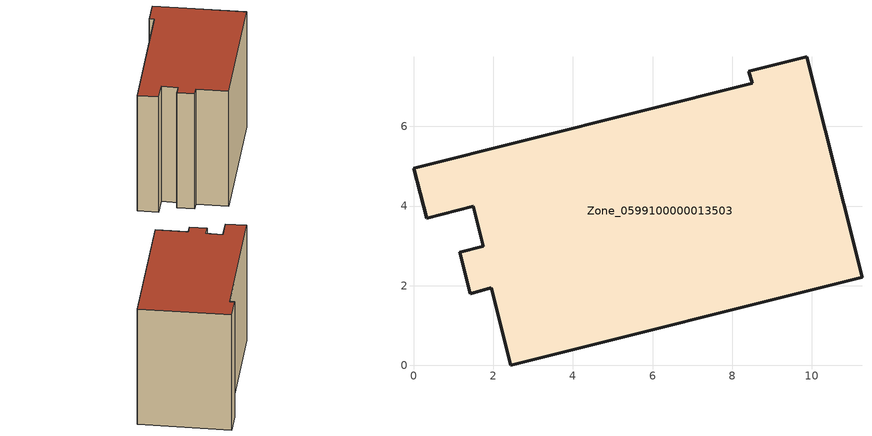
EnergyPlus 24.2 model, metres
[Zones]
Zone_0599100000013503
 floor ground (C_G): 8.42,7.38 9.87,7.75 11.26,2.21 2.44,0 1.95,1.95 1.43,1.8 1.16,2.84 1.75,2.99 1.5,3.99 0.33,3.69 0,4.95 8.5,7.08 z0
 wall outside (C_F): 9.87,7.75 8.42,7.38 8.5,7.08 0,4.95 0.33,3.69 1.5,3.99 1.75,2.99 1.16,2.84 1.43,1.8 1.95,1.95 2.44,0 11.26,2.21 9.87,7.75 z0:8.09
 roof outside (C_R): 8.5,7.08 0,4.95 0.33,3.69 1.5,3.99 1.75,2.99 1.16,2.84 1.43,1.8 1.95,1.95 2.44,0 11.26,2.21 9.87,7.75 8.42,7.38 z8.09
[BUILDING]
Pand.0599100000013503: North Axis=0; Terrain=City; Loads Convergence Tolerance Value=0.04; Temperature Convergence Tolerance Value=0.4; Solar Distribution=FullExterior; Maximum Number of Warmup Days=25; Minimum Number of Warmup Days=1
[Site:Location]
Rotterdam.The.Hague.AP_ZH_NLD Design_Conditions: Latitude=51.96; Longitude=4.45; Time Zone=1; Elevation=-4.5
[SITE:GROUNDTEMPERATURE:BUILDINGSURFACE]
18, 18, 18, 18, 18, 18, 18, 18, 18, 18, 18, 18
[MATERIAL] Thermal Absorptance=0.9; Solar Absorptance=0.7; Visible Absorptance=0.7
Name | Roughness | Thickness | Conductivity | Density | Specific Heat
G.TI.1975-1991 | MediumSmooth | 0.15 | 0.288461 | 540 | 1210
F.TI.1975-1991 | Rough | 0.3 | 0.230769 | 1920 | 840
R.TI.1975-1991 | MediumRough | 0.2 | 0.153846 | 1500 | 1000
[CONSTRUCTION]
C_G: G.TI.1975-1991
C_F: F.TI.1975-1991
C_R: R.TI.1975-1991
[ZONE]
Zone_0599100000013503: Type=1; Multiplier=1; Ceiling Height=Autocalculate; Volume=Autocalculate; Floor Area=autocalculate; Part of Total Floor Area=Yes
[ZONEINFILTRATION:DESIGNFLOWRATE]
Infil_Zone_0599100000013503: Zone or ZoneList or Space or SpaceList=Zone_0599100000013503; Schedule=AlwaysOn; Design Flow Rate Calculation Method=Flow/Area; Flow Rate per Floor Area=0.003; Constant Term Coefficient=1; Temperature Term Coefficient=0; Velocity Term Coefficient=0; Velocity Squared Term Coefficient=0
[HVACTEMPLATE:ZONE:IDEALLOADSAIRSYSTEM]
Zone_0599100000013503: Maximum Heating Supply Air Temperature=50; Minimum Cooling Supply Air Temperature=13; Maximum Heating Supply Air Humidity Ratio=0.0156; Minimum Cooling Supply Air Humidity Ratio=0.0077; Heating Limit=NoLimit; Cooling Limit=NoLimit; Dehumidification Control Type=ConstantSensibleHeatRatio; Cooling Sensible Heat Ratio=0.7; Dehumidification Setpoint=60; Humidification Control Type=None; Humidification Setpoint=30; Outdoor Air Method=None; Outdoor Air Flow Rate per Person=0.00944; Outdoor Air Flow Rate per Zone Floor Area=0; Outdoor Air Flow Rate per Zone=0; Demand Controlled Ventilation Type=None; Outdoor Air Economizer Type=NoEconomizer; Heat Recovery Type=None; Sensible Heat Recovery Effectiveness=0.7; Latent Heat Recovery Effectiveness=0.65
[ZONECONTROL:THERMOSTAT]
ThermostatControl_Zone_0599100000013503: Zone or ZoneList=Zone_0599100000013503; Control Type Schedule=DualSetpointControlType; Control 1=Thermostat_Zone_0599100000013503; Temperature Difference Between Cutout And Setpoint=0
[THERMOSTATSETPOINT:DUALSETPOINT]
Thermostat_Zone_0599100000013503: Heating Setpoint Temperature Schedule=HeatingSetpoint_Zone_0599100000013503; Cooling Setpoint Temperature Schedule=CoolingSetpoint_Zone_0599100000013503
[SCHEDULE:COMPACT]
HeatingSetpoint_Zone_0599100000013503: Through: 12/31, For: AllDays, Until: 24:00, 21
CoolingSetpoint_Zone_0599100000013503: Through: 12/31, For: AllDays, Until: 24:00, 24
DualSetpointControlType: Through: 12/31, For: AllDays, Until: 24:00, 4
AlwaysOn: Through: 12/31, For: AllDays, Until: 24:00, 1
